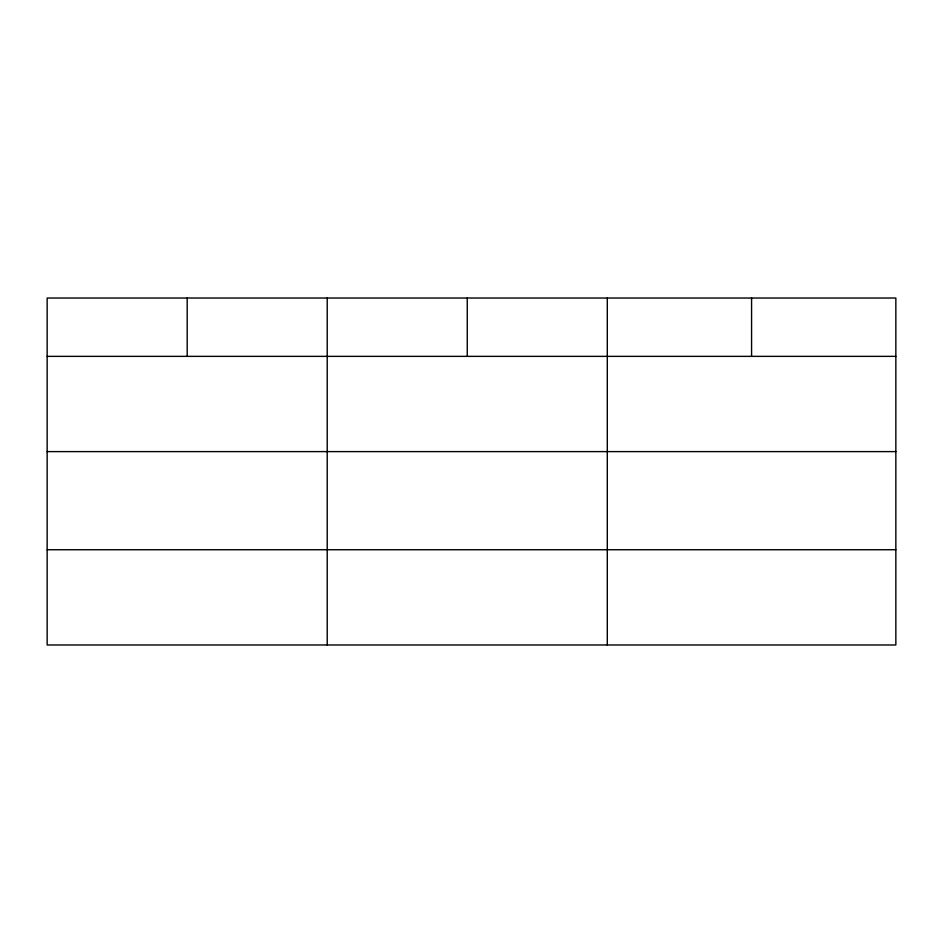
<?xml version="1.0" encoding="UTF-8"?>
<svg xmlns="http://www.w3.org/2000/svg" width="943" height="943" viewBox="0 0 943 943"><rect width="100%" height="100%" fill="white"/><g stroke="black" fill="none" stroke-linecap="round" stroke-linejoin="round"><path stroke-width="1.41" d="M895.85 451.603L895.85 298.023L47.15 298.023L47.15 644.977L895.85 644.977L895.85 451.603L47.15 451.603M47.15 356.36L895.85 356.36M47.15 549.734L895.85 549.734M751.571 298.023L751.571 356.36M607.292 298.023L607.292 644.977M467.256 298.023L467.256 356.36M327.221 298.023L327.221 644.977M187.186 298.023L187.186 356.36"/></g></svg>
